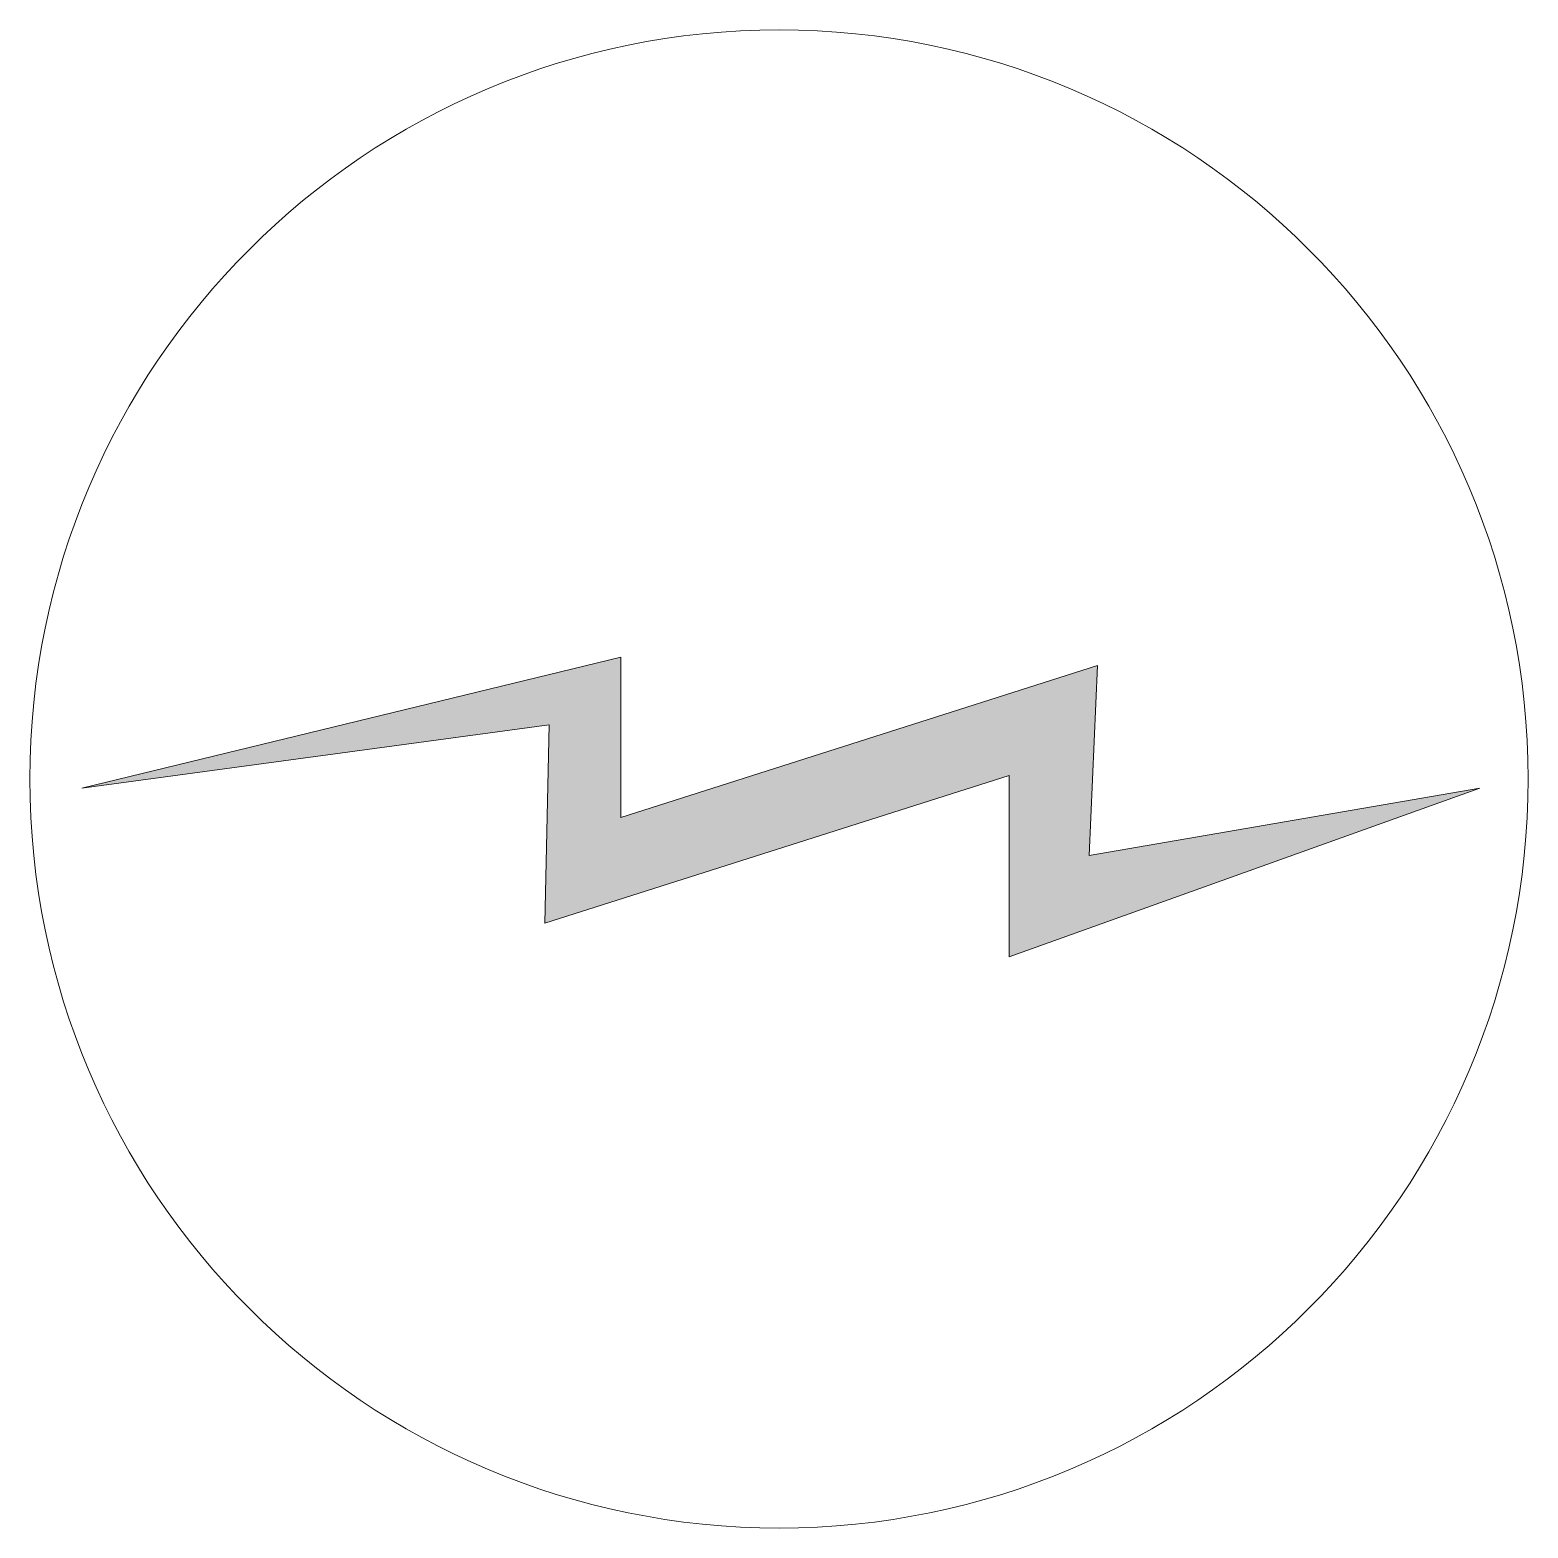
# Model space of a CAD drawing. Header units: metres. Extents: x 592467 to 614288, y 3398001 to 3402649.
# Drawn here: x 612833.133 to 612835.133, y 3400377.177 to 3400379.177 of the extents above; entities that cross this region are included whole.
import ezdxf

# ---------------------------------------------------------------- set-up
doc = ezdxf.new("R2010")
doc.units = ezdxf.units.M
doc.header["$MEASUREMENT"] = 0
doc.layers.get('0').update_dxf_attribs({"lineweight": 0})
doc.layers.add('Electric Pole', color=7, linetype='Continuous', lineweight=13)

# ---------------------------------------------------------------- blocks, each defined once
blk = doc.blocks.new('EP')
at = {"extrusion": (0, 0, -1)}
blk.add_hatch(color=8, dxfattribs=at).paths.add_polyline_path([(-0.3071, -0.2375), (-0.9358, -0.0121), (-0.4141, -0.1023), (-0.4254, 0.1514), (0.2111, -0.0515), (0.2111, 0.1626), (0.9309, -0.0121), (0.3069, 0.0725), (0.3125, -0.1924), (-0.3071, 0.0048)])
at = {"color": 8}
for p, q in [((-0.9309, -0.0121), (-0.2111, 0.1626)), ((-0.2111, 0.1626), (-0.2111, -0.0515)), ((-0.2111, -0.0515), (0.4254, 0.1514)), ((0.4254, 0.1514), (0.4141, -0.1023)), ((-0.3069, 0.0725), (-0.9309, -0.0121)), ((-0.3125, -0.1924), (-0.3069, 0.0725)), ((0.3071, 0.0048), (-0.3125, -0.1924)), ((0.3071, -0.2375), (0.3071, 0.0048)), ((0.9358, -0.0121), (0.3071, -0.2375)), ((0.4141, -0.1023), (0.9358, -0.0121))]:
    blk.add_line(p, q, dxfattribs=at)
blk.add_circle((0, 0), 1, dxfattribs=at)

msp = doc.modelspace()

# ---------------------------------------------------------------- block references
at = {"layer": 'Electric Pole', "xscale": 0.9997078270984129, "yscale": 0.9997078270984129, "zscale": 0.9997078270984129}
msp.add_blockref('EP', (612834.1329, 3400378.1769), dxfattribs=at)

doc.saveas('drawing.dxf')
